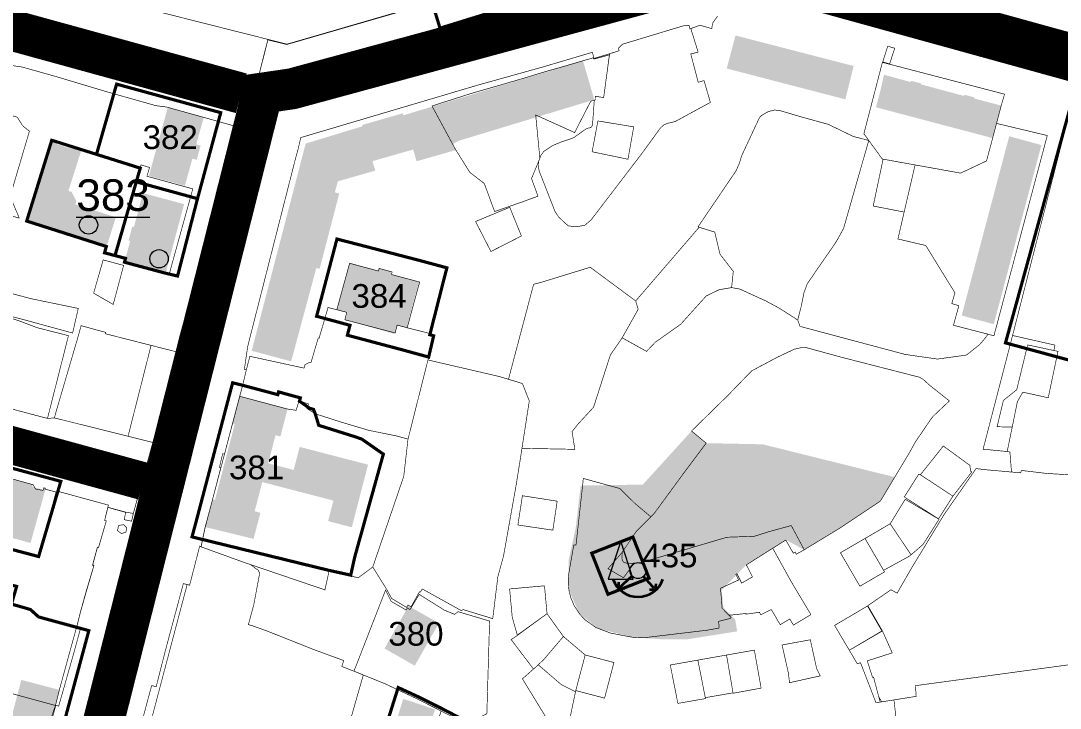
# Model space of a CAD drawing. Header units: millimetres. Extents: x 21689 to 31331, y 37531 to 43751.
# Drawn here: x 26553.4 to 26882.5, y 42388.1 to 42605.9 of the extents above; entities that cross this region are included whole.
import ezdxf

# ---------------------------------------------------------------- set-up
doc = ezdxf.new("R2010")
doc.units = ezdxf.units.MM
doc.linetypes.add('g5_084', pattern=[0.4, 0.2, -0.2])
for name, color, linetype, lineweight, transparency in [('0.1 ОКН', 1, 'Continuous', 9, 0.4), ('00 Дороги', 252, 'Continuous', 9, 0.2), ('24. ценная дореволюц постройка', 192, 'Continuous', 13, 0.4)]:
    doc.layers.add(name, color=color, linetype=linetype, lineweight=lineweight, transparency=transparency)
for name, color, linetype, lineweight in [('0.15 - Видовые раскрытия', 22, 'Continuous', 9), ('00 границы ОКН', 1, 'Continuous', 40), ('00 номер ОКН', 7, 'Continuous', 15), ('00 Разраб границы', 5, 'g5_084', 50), ('CONTUR', 150, 'Continuous', 9)]:
    doc.layers.add(name, color=color, linetype=linetype, lineweight=lineweight)
doc.layers.add('00 Парки и скверы', color=114, linetype='Continuous', lineweight=9, true_color=0x00a945, transparency=0.5)
doc.layers.add('25. ценная историческая застройка сов пер', color=92, linetype='Continuous', lineweight=0, true_color=0x19df16)
doc.styles.get("Standard").update_dxf_attribs({"font": 'arial.ttf'})
doc.linetypes.add('474_2', pattern='A,1,-0.5,[222,geobl2.shx,S=0.1,R=0,X=0,Y=0],-0.5,3', length=5)

# ---------------------------------------------------------------- blocks, each defined once
blk = doc.blocks.new('участки все')
at = {"layer": 'CONTUR', "const_width": 0.2}
for points in [[(3887.29, 4964.99), (3885.69, 4962.78), (3885.46, 4961.05), (3881.73, 4962.12), (3878.55, 4960.98), (3878.22, 4962.12), (3876.97, 4962.09), (3857.14, 4956.11), (3855.91, 4954.82), (3856.12, 4954.08), (3853.08, 4953.08), (3853.03, 4952.72), (3848.18, 4951.42), (3847.65, 4953.56), (3832.17, 4948.96), (3811.2, 4943.11), (3755.31, 4926.54), (3754.49, 4922.98), (3753.62, 4919.79), (3738.51, 4860.39), (3737.46, 4853.13), (3738.11, 4853.11), (3736.93, 4848.12), (3735.97, 4844.61), (3733.69, 4835.96), (3731.16, 4826.28), (3730.58, 4826.39), (3729.57, 4822.12), (3729.99, 4821.99), (3727.33, 4811.71), (3725.01, 4803.08), (3723.73, 4796.98), (3723.32, 4797.17), (3720.13, 4784.77), (3718.13, 4785.25), (3712.3, 4763.49), (3709.53, 4752.58), (3708.1, 4752.96), (3703.02, 4734.1)], [(3674.94, 4736.34), (3677.77, 4746.78), (3678.66, 4746.42), (3683.48, 4763.39), (3685.61, 4771.15), (3684.39, 4771.45), (3685.56, 4776.27), (3686.6, 4779.9), (3687.66, 4783.58), (3689.84, 4791.05), (3689.44, 4791.14), (3690.92, 4796.69), (3691.27, 4796.6), (3693.75, 4805.15), (3693.22, 4805.26), (3694.25, 4809.4), (3699.86, 4807.82), (3699.42, 4805.5), (3701.75, 4805.03), (3702.32, 4807.49), (3708.47, 4829.97), (3715.77, 4858.72), (3717.03, 4863.73), (3720.13, 4875.06), (3721.57, 4881.27), (3737.73, 4929.24), (3744.91, 4957.48), (3750.9, 4956.02), (3793.92, 4968.48)], [(3670.47, 4976.43), (3750.94, 4956.13), (3793.92, 4968.62)], [(3670.47, 4976.43), (3744.9, 4957.65), (3737.73, 4929.24), (3724.21, 4933.05), (3712.88, 4936.21), (3709.51, 4936.63), (3694, 4941.02), (3678.15, 4945.78), (3667.08, 4948.89), (3658.65, 4950.09), (3652.86, 4951.54), (3600.73, 4965.36)], [(3999.1, 4935.95), (3980.69, 4863.85), (3986.55, 4862.52), (3994.12, 4860.8), (3993.76, 4859.1), (3993.76, 4859.1), (3995.07, 4858.82), (3991.98, 4844.12), (3983.92, 4845.9), (3982.21, 4842.87), (3980.57, 4834.82), (3978.99, 4827.1), (3979.85, 4826.93), (3980.35, 4820.6), (3983.26, 4820.34), (3983.49, 4821.1), (3991.47, 4820.15), (4024.52, 4818.19)], [(3643.54, 4845.94), (3671.74, 4838.47), (3675.12, 4837.58), (3677.32, 4837.74), (3700.63, 4831.93), (3708.47, 4829.97), (3702.29, 4807.49), (3699.88, 4807.89), (3694.22, 4809.44), (3694.4, 4810.12), (3678.41, 4814.5), (3677.82, 4814.26), (3674.35, 4815.19), (3674.42, 4815.48), (3673.94, 4815.62), (3673.71, 4814.79), (3671.34, 4815.21), (3670.58, 4816.57), (3639.75, 4825.19)], [(3648.89, 4800.18), (3672.31, 4793.83), (3677.82, 4814.26), (3674.35, 4815.19), (3674.42, 4815.48), (3673.94, 4815.62), (3673.71, 4814.79), (3671.34, 4815.21), (3670.58, 4816.57), (3639.75, 4825.19)], [(4016.32, 4761.96), (3949.93, 4752.92), (3950.18, 4749.54), (3939.22, 4747.79), (3938.28, 4749.55), (3937.48, 4752.56), (3936.69, 4755.62), (3936.36, 4755.53), (3934.68, 4760.79), (3942.59, 4763.31), (3939.49, 4770.26), (3934.85, 4778.26), (3942.19, 4783.31), (3944.14, 4782.24), (3948.72, 4790.2), (3958.95, 4807.05), (3958.95, 4807.05), (3969.13, 4821.68), (3972.89, 4821.26), (3983.26, 4820.34), (3983.49, 4821.1), (3991.47, 4820.15), (4024.52, 4818.19)], [(3636.3, 4757.93), (3677.64, 4746.65), (3677.93, 4747.84), (3678.91, 4751.73), (3684.31, 4771.39), (3672.08, 4774.71), (3669.72, 4776.93), (3663.98, 4778.72)], [(3706.9, 4737.93), (3719.33, 4784.92), (3720.13, 4784.77), (3723.32, 4797.17), (3723.76, 4796.9), (3737.26, 4792.01), (3739.41, 4791.27), (3741.83, 4789.48), (3742.31, 4788.57), (3740.42, 4778.48), (3738.73, 4772.25), (3739.64, 4772.02), (3744.33, 4770.36), (3759.47, 4764.35), (3768.92, 4760.87), (3768.31, 4759.01), (3772.16, 4757.51), (3772.16, 4757.51), (3775.11, 4756.33), (3769, 4734.9)], [(3943.87, 4741.98), (3943.14, 4748.41), (3950.18, 4749.54), (3949.93, 4752.92), (4016.32, 4761.96)]]:
    blk.add_lwpolyline(points, dxfattribs=at)
for points in [[(3848.62, 4939.61), (3851.22, 4939.23), (3853.03, 4952.72), (3853.09, 4953.08), (3856.12, 4954.07), (3855.91, 4954.82), (3857.14, 4956.11), (3876.97, 4962.09), (3878.22, 4962.12), (3878.55, 4960.98), (3878.81, 4961.08), (3881.13, 4953.6), (3878.8, 4953.02), (3881.16, 4944.05), (3883.01, 4944.59), (3885, 4937.68), (3873.91, 4931.65), (3873.25, 4931.47), (3871.28, 4931), (3870.25, 4930.54), (3869.22, 4929.61), (3863.25, 4921.41), (3847.28, 4900.51), (3845.28, 4898.78), (3842.77, 4898.3), (3841.44, 4898.42), (3840.11, 4898.54), (3839.06, 4899.39), (3836.98, 4901.38), (3835.85, 4903.02), (3830.97, 4915.52), (3830.56, 4916.87), (3830.61, 4918.96), (3831.02, 4919.97), (3831.29, 4920.85), (3832.3, 4922.19), (3834.75, 4923.83), (3835.75, 4924.3), (3837.68, 4925.1), (3841.7, 4926.48), (3845, 4928.84), (3845.48, 4929.17), (3845.84, 4929.36), (3846.11, 4929.47), (3846.4, 4929.56), (3846.82, 4929.64), (3847.06, 4929.73), (3847.22, 4929.82), (3847.36, 4929.96), (3847.54, 4930.22), (3847.6, 4930.4), (3847.7, 4930.7), (3848.25, 4938.39), (3848.64, 4938.5), (3848.62, 4939.61)], [(3851.22, 4939.23), (3853.1, 4953.07), (3848.59, 4951.74), (3847.91, 4951.57), (3847.86, 4951.79), (3847.21, 4951.59), (3843.44, 4950.52), (3842.7, 4950.29), (3836.7, 4948.54), (3833.4, 4947.63), (3827.4, 4945.8), (3826.66, 4945.57), (3822.95, 4944.47), (3822.22, 4944.28), (3819.25, 4943.39), (3818.63, 4943.2), (3810.97, 4941.02), (3808.86, 4940.39), (3801.28, 4937.96), (3800.67, 4937.78), (3796.92, 4936.56), (3797, 4936.29), (3804.31, 4922.78), (3808.83, 4915.54), (3813.43, 4911.99), (3816.69, 4903.11), (3825.56, 4906.2), (3830.43, 4907.99), (3828.37, 4913.55), (3831.02, 4919.97), (3829.7, 4933.7), (3842.03, 4928.13), (3847.11, 4938.04), (3848.64, 4938.5), (3848.62, 4939.61), (3851.22, 4939.23)], [(3941.77, 4949.86), (3939.57, 4950.49), (3941.17, 4955.49), (3943.37, 4954.85), (3941.77, 4949.86)], [(3964.25, 4915.28), (3972.45, 4919.16), (3974.41, 4926.47), (3977.09, 4936.65), (3978.15, 4940.29), (3939.47, 4950.37), (3933.61, 4927.77), (3939.43, 4919.75), (3964.25, 4915.28)], [(3607.97, 4890.15), (3616.02, 4914.77), (3636.18, 4908.56), (3643.51, 4936.83), (3648.52, 4935.68), (3649.03, 4937.82), (3665.56, 4932.98), (3667.12, 4930.5), (3667.63, 4929.97), (3669.4, 4928.57), (3663.48, 4908.53), (3663.99, 4906.25), (3666.18, 4901.04), (3658.65, 4903.07), (3651.88, 4879.72), (3648, 4881.07), (3637.8, 4884.33), (3636.42, 4883.43), (3607.97, 4890.15)], [(3881.09, 4898.26), (3893.1, 4915.95), (3894.1, 4918.19), (3894.92, 4920.82), (3900.52, 4932.8), (3901.1, 4933.49), (3903.3, 4934.76), (3905.37, 4935.27), (3907.21, 4935.04), (3913.63, 4933.13), (3922.34, 4930.73), (3930.31, 4926.87), (3935.16, 4925.64), (3927.18, 4897.76), (3924.8, 4893.44), (3919.34, 4885.56), (3915.67, 4880.22), (3914.64, 4877.45), (3913.77, 4873.09), (3912.66, 4868.74), (3906.82, 4872.51), (3902.53, 4874.81), (3894.29, 4878.57), (3891.73, 4879.01), (3892.26, 4884.15), (3888.05, 4889.61), (3886.39, 4896.61), (3881.46, 4898.13), (3881.09, 4898.26)], [(3849.39, 4931.81), (3860.73, 4929.94), (3858.92, 4919.68), (3847.56, 4922.05), (3849.39, 4931.81)], [(3975.61, 4931.03), (3991.68, 4927.19), (3974.79, 4863.77), (3961.98, 4867.09), (3963.68, 4873.26), (3961.45, 4873.96), (3962.44, 4877.36), (3953.21, 4892.35), (3944.39, 4894.42), (3949.82, 4917.88), (3964.25, 4915.28), (3972.45, 4919.16), (3974.41, 4926.47), (3975.61, 4931.03)], [(3912.66, 4868.74), (3913.77, 4873.09), (3914.64, 4877.45), (3915.67, 4880.22), (3919.34, 4885.56), (3924.8, 4893.44), (3927.18, 4897.76), (3935.16, 4925.64), (3939.43, 4919.75), (3939.68, 4919.66), (3936.56, 4904.86), (3942.85, 4903.63), (3944.32, 4903.34), (3946.36, 4902.96), (3944.39, 4894.42), (3953.21, 4892.35), (3962.44, 4877.36), (3961.45, 4873.96), (3963.68, 4873.26), (3961.98, 4867.09), (3972.93, 4864.25), (3971.58, 4862.49), (3970.25, 4860.94), (3966.08, 4857.65), (3960.37, 4856.86), (3956.91, 4856.38), (3946.67, 4857.85), (3913.38, 4866.74), (3912.66, 4868.74)], [(3704.75, 4917.89), (3707.44, 4917.07), (3706.61, 4914.3), (3718.05, 4911.14), (3721.13, 4910.3), (3713.65, 4883.26), (3699.51, 4887.06), (3699.83, 4888.28), (3696.59, 4889.14), (3704.75, 4917.89)], [(3810.66, 4899.96), (3821.48, 4904.46), (3822.45, 4902.08), (3825.17, 4895.37), (3815.52, 4890.45), (3810.66, 4899.96)], [(3881.45, 4898.13), (3886.39, 4896.61), (3888.05, 4889.61), (3892.26, 4884.15), (3891.73, 4879.01), (3887.78, 4878.35), (3883.69, 4876.37), (3875.6, 4867.4), (3867.5, 4861.66), (3864.8, 4858.82), (3857.08, 4863.11), (3862.15, 4872.14), (3861.36, 4874.79), (3881.45, 4898.13)], [(3692.75, 4887.79), (3699.23, 4886.05), (3697.7, 4880.35), (3695.93, 4873.68), (3689.73, 4877.25), (3691.12, 4882.11), (3692.75, 4887.79)], [(3766.74, 4872.01), (3770.78, 4886.72), (3779.91, 4884.27), (3780.14, 4885.08), (3784.24, 4883.99), (3784.04, 4883.17), (3792.95, 4880.77), (3789.01, 4866.29), (3785.83, 4867.14), (3785.2, 4864.66), (3769.28, 4868.83), (3769.87, 4871.19), (3766.74, 4872.01)], [(3829.04, 4880.08), (3831.19, 4880.61), (3846.96, 4885.46), (3861.36, 4874.79), (3862.15, 4872.14), (3857.08, 4863.11), (3853.34, 4857.68), (3848.02, 4841.14), (3843.14, 4835.83), (3841.21, 4833.4), (3842.09, 4827.79), (3825.35, 4828.11), (3827.34, 4840.98), (3827.67, 4843.11), (3825.5, 4848.63), (3821.08, 4849.98), (3829.04, 4880.08)], [(3640.9, 4883.06), (3654.9, 4878.74), (3653.24, 4872.61), (3657.91, 4871.24), (3666.58, 4868.32), (3671.83, 4866.32), (3681.76, 4863.79), (3675.12, 4837.58), (3671.74, 4838.47), (3643.54, 4845.94), (3638.03, 4847.5), (3631.69, 4849.28), (3640.9, 4883.06)], [(3653.71, 4872.71), (3658.41, 4871.31), (3668.18, 4868.7), (3683.08, 4864.63), (3684.87, 4872.42), (3669.98, 4875.49), (3660.19, 4878.09), (3659.22, 4874.42), (3654.64, 4875.64), (3653.71, 4872.71)], [(3795.59, 4856.1), (3790.81, 4837.14), (3789.27, 4831.04), (3785.67, 4832.02), (3776.92, 4833.79), (3773.34, 4834.85), (3768.38, 4836.33), (3759.9, 4839.04), (3757.31, 4840.68), (3757.76, 4842.2), (3754.74, 4843.11), (3753.85, 4840.14), (3751.18, 4840.54), (3736, 4844.59), (3736.93, 4848.12), (3738.11, 4853.11), (3739.19, 4857.25), (3756.35, 4853.52), (3756.68, 4854.62), (3758.28, 4855.4), (3758.58, 4855.38), (3760.84, 4863.06), (3761.11, 4862.99), (3763.95, 4872.71), (3766.19, 4872.14), (3766.74, 4872.01), (3769.87, 4871.19), (3769.28, 4868.83), (3785.2, 4864.66), (3785.83, 4867.14), (3789.01, 4866.29), (3797.52, 4864.14), (3795.59, 4856.1)], [(3677.32, 4837.74), (3677.84, 4839.71), (3683.55, 4859.2), (3684.97, 4864.05), (3685.76, 4866.97), (3690.82, 4865.56), (3693.57, 4864.83), (3693.45, 4864.4), (3707.92, 4860.72), (3700.63, 4831.93), (3677.32, 4837.74)], [(3975.79, 4834.95), (3977.79, 4843.28), (3982.01, 4846.67), (3985.46, 4860.86), (3993.76, 4859.1), (3994.12, 4860.8), (3986.55, 4862.52), (3980.69, 4863.85), (3971.36, 4827.83), (3978.99, 4827.1), (3980.57, 4834.82), (3975.79, 4834.95)], [(3975.79, 4834.95), (3977.79, 4843.28), (3982.01, 4846.67), (3985.46, 4860.86), (3993.76, 4859.1), (3995.07, 4858.82), (3991.98, 4844.12), (3983.92, 4845.9), (3982.21, 4842.87), (3980.57, 4834.82), (3975.79, 4834.95)], [(3707.92, 4860.72), (3700.63, 4831.93), (3708.47, 4829.97), (3715.76, 4858.72), (3707.92, 4860.72)], [(3879.04, 4833.6), (3890.55, 4844.86), (3898.06, 4852.62), (3906.13, 4856.93), (3911.63, 4859.52), (3914.12, 4860.08), (3915.38, 4860), (3926.5, 4856.96), (3951.21, 4850.63), (3952.36, 4849.97), (3954.26, 4848.23), (3960.68, 4843.12), (3955.52, 4838.24), (3954.46, 4836.83), (3949.76, 4829.88), (3948.06, 4826.75), (3938.85, 4811.4), (3926.09, 4802.88), (3914.72, 4795.97), (3910.62, 4803.65), (3903.51, 4801.69), (3898.96, 4800.25), (3890.25, 4799.94), (3863.27, 4791.97), (3859.08, 4791.6), (3857.52, 4791.96), (3856.97, 4793.13), (3857.12, 4795.21), (3861.47, 4801.71), (3867.18, 4807.43), (3876.15, 4819.68), (3883.69, 4829.74), (3879.04, 4833.6)], [(3816.1, 4774.16), (3806.7, 4777.03), (3806.67, 4777.05), (3806.25, 4776.64), (3793.77, 4783.58), (3793.16, 4782.54), (3792.91, 4782.69), (3790.41, 4778.19), (3790.29, 4777.87), (3789.27, 4778.45), (3788.82, 4777.72), (3784.09, 4780.55), (3782.53, 4783.4), (3778.11, 4790.52), (3780.55, 4797.65), (3787.92, 4819.24), (3789.27, 4831.04), (3790.81, 4837.14), (3795.59, 4856.1), (3818.19, 4850.85), (3825.5, 4848.63), (3827.67, 4843.11), (3827.34, 4840.98), (3824.62, 4823.39), (3823.48, 4816.3), (3819.52, 4794.04), (3817.71, 4787.4), (3816.1, 4774.16)], [(3787.92, 4819.24), (3789.27, 4831.04), (3785.67, 4832.02), (3776.92, 4833.79), (3768.38, 4836.33), (3759.9, 4839.04), (3757.31, 4840.68), (3757.76, 4842.2), (3754.74, 4843.11), (3753.85, 4840.14), (3751.18, 4840.54), (3736, 4844.59), (3733.72, 4835.97), (3727.33, 4811.71), (3725.05, 4803.06), (3723.76, 4796.9), (3737.26, 4792.01), (3762.96, 4783.27), (3764.3, 4789.32), (3770.54, 4787.83), (3773.51, 4787.1), (3778.11, 4790.52), (3787.92, 4819.24)], [(3961.8, 4812.96), (3967.77, 4820.61), (3967.34, 4820.93), (3967.2, 4822.69), (3958.75, 4828.85), (3958.02, 4827.9), (3951.5, 4819.73), (3961.8, 4812.96)], [(3844.69, 4817.54), (3842.46, 4797.44), (3841.77, 4797.52), (3840.16, 4788.38), (3839.99, 4786.44), (3840.1, 4784.13), (3840.3, 4782.72), (3840.8, 4780.83), (3841.87, 4778.28), (3843.61, 4775.61), (3845.31, 4773.8), (3848.8, 4771.32), (3853.33, 4769.6), (3860.05, 4768.3), (3863.76, 4768.08), (3884, 4770.5), (3887.78, 4771.17), (3887.63, 4773.31), (3891.33, 4774.22), (3891.56, 4774.54), (3888.73, 4777.43), (3888.28, 4783.04), (3888.26, 4783.8), (3893.95, 4786.4), (3893.07, 4788.2), (3893.43, 4788.37), (3894.9, 4785.42), (3898.33, 4787.37), (3896.4, 4791.19), (3908.87, 4799.05), (3911.26, 4794.9), (3911.81, 4795.22), (3912.22, 4794.57), (3914.72, 4795.97), (3910.62, 4803.65), (3903.51, 4801.69), (3898.96, 4800.25), (3890.25, 4799.94), (3863.27, 4791.97), (3860.95, 4791.76), (3857.49, 4787.12), (3852.59, 4789.98), (3857.12, 4795.21), (3861.47, 4801.71), (3866.16, 4806.41), (3861.1, 4810.67), (3856.32, 4815.38), (3844.76, 4818.57), (3844.69, 4817.54)], [(3961.8, 4812.96), (3957.24, 4805.77), (3946.93, 4812.36), (3946.44, 4812.76), (3950.94, 4819.86), (3951.5, 4819.73), (3961.8, 4812.96)], [(3678.41, 4814.5), (3694.4, 4810.12), (3694.22, 4809.44), (3693.2, 4805.25), (3693.74, 4805.14), (3691.25, 4796.62), (3690.9, 4796.71), (3689.36, 4791.09), (3689.81, 4791.02), (3687.6, 4783.6), (3686.55, 4779.91), (3685.54, 4776.27), (3684.31, 4771.38), (3672.08, 4774.71), (3669.72, 4776.93), (3663.98, 4778.72), (3665.37, 4784.16), (3654.32, 4787.15), (3655.42, 4791.23), (3657.22, 4797.92), (3672.32, 4793.83), (3677.82, 4814.26), (3678.41, 4814.5)], [(3824.07, 4803.83), (3825.49, 4813.09), (3827.36, 4812.8), (3836.5, 4811.36), (3835.13, 4802.19), (3825.94, 4803.54), (3825.3, 4803.63), (3824.07, 4803.83)], [(3948.55, 4794.37), (3952.4, 4797.72), (3957.4, 4805.63), (3946.7, 4811.97), (3941.95, 4804.21), (3948.55, 4794.37)], [(3699.88, 4807.89), (3702.29, 4807.49), (3701.75, 4805.03), (3699.41, 4805.5), (3699.88, 4807.89)], [(3699.28, 4803.94), (3700.21, 4802.94), (3699.96, 4801.57), (3698.57, 4801.11), (3697.26, 4802.02), (3697.64, 4803.67), (3699.28, 4803.94)], [(3697.64, 4803.67), (3699.28, 4803.93), (3700.21, 4802.94), (3699.95, 4801.57), (3698.57, 4801.11), (3697.26, 4802.02), (3697.64, 4803.67)], [(3933.97, 4799.55), (3939.84, 4789.47), (3948.11, 4793.99), (3948.55, 4794.37), (3941.95, 4804.21), (3933.97, 4799.55)], [(3926.18, 4795.02), (3933.97, 4799.55), (3940.15, 4788.96), (3932.35, 4784.43), (3926.18, 4795.02)], [(3904.75, 4796.45), (3896.4, 4791.19), (3898.33, 4787.37), (3894.9, 4785.42), (3893.43, 4788.37), (3893.07, 4788.2), (3893.95, 4786.4), (3888.26, 4783.8), (3888.28, 4783.04), (3888.73, 4777.43), (3890.88, 4775.25), (3892.73, 4775.41), (3896.26, 4775.79), (3896.27, 4775.57), (3900.58, 4776.17), (3900.95, 4775.37), (3904.3, 4777.03), (3907.13, 4772.25), (3907.37, 4772.39), (3910.14, 4774.03), (3911.31, 4772.11), (3916.82, 4775.44), (3910.58, 4785.92), (3904.75, 4796.45)], [(3782.16, 4783.21), (3783.94, 4779.62), (3788.67, 4776.89), (3789.04, 4777.57), (3789.91, 4777.04), (3792.83, 4781.83), (3800.75, 4776.86), (3804, 4775.52), (3805.15, 4776.36), (3815.1, 4773.39), (3814.23, 4744.06), (3807.89, 4740.79), (3791.9, 4748.86), (3781.9, 4753.57), (3772.16, 4757.51), (3782.16, 4783.21)], [(3833.29, 4775.73), (3823.87, 4768.95), (3822.27, 4774.62), (3821.44, 4783.57), (3832.48, 4784.56), (3833.29, 4775.73)], [(3825.58, 4770.09), (3833.29, 4775.73), (3838.47, 4768.49), (3832.24, 4761.18), (3830.49, 4759.54), (3830.22, 4759.27), (3829, 4758.2), (3821.94, 4767.51), (3823.24, 4768.37), (3825.58, 4770.09)], [(3924.34, 4772.02), (3934.74, 4778.15), (3939.31, 4770.25), (3929, 4764.14), (3924.34, 4772.02)], [(3929, 4764.14), (3939.49, 4770.26), (3942.59, 4763.31), (3934.68, 4760.79), (3936.36, 4755.53), (3936.69, 4755.62), (3937.48, 4752.56), (3938.77, 4747.72), (3937.42, 4747.57), (3932.55, 4760.19), (3931.51, 4759.89), (3929, 4764.14)], [(3832.24, 4761.18), (3838.47, 4768.49), (3845.37, 4762.65), (3842.38, 4751.37), (3842.3, 4750.98), (3837.85, 4753.22), (3830.49, 4759.54), (3832.24, 4761.18)], [(3910.05, 4753.86), (3909.74, 4756.76), (3907.71, 4765.82), (3916.65, 4767.46), (3918.68, 4758.24), (3919.79, 4756.03), (3910.05, 4753.86)], [(3845.37, 4762.65), (3854.47, 4760.27), (3851.51, 4748.98), (3842.38, 4751.37), (3845.37, 4762.65)], [(3881.05, 4761.02), (3890.12, 4762.63), (3892.18, 4750.65), (3883.4, 4749.13), (3881.05, 4761.02)], [(3890.12, 4762.63), (3892.18, 4750.65), (3892.22, 4750.53), (3901.08, 4752.15), (3901.05, 4752.29), (3898.93, 4764.18), (3890.12, 4762.63)], [(3830.22, 4759.27), (3830.49, 4759.54), (3837.85, 4753.22), (3842.3, 4750.98), (3840.41, 4742.02), (3834.11, 4741.01), (3825.5, 4755.09), (3830.22, 4759.27)], [(3872.31, 4759.47), (3881.05, 4761.02), (3883.38, 4749.22), (3883.44, 4748.84), (3874.72, 4747.31), (3874.64, 4747.7), (3872.31, 4759.47)], [(3636.3, 4757.93), (3677.64, 4746.65), (3676.71, 4744.03), (3675.34, 4738.65), (3673.05, 4729.43), (3670.18, 4718.69), (3668.56, 4713.26), (3666.94, 4707.38), (3657.77, 4709.72), (3657.85, 4710.01), (3634.6, 4716.32), (3634.52, 4715.95), (3625.04, 4718.5), (3617.25, 4720.67), (3617.4, 4721.18), (3619.92, 4730.85), (3628.48, 4728.59), (3632.5, 4744), (3634.75, 4752.29), (3636.3, 4757.93)], [(3799.74, 4744.9), (3792.47, 4721.83), (3777.96, 4727), (3786.16, 4751.57), (3791.9, 4748.86), (3799.74, 4744.9)], [(3938.28, 4749.55), (3939.22, 4747.79), (3938.77, 4747.72), (3938.28, 4749.55)]]:
    blk.add_lwpolyline(points, close=True, dxfattribs=at)
blk = doc.blocks.new('Точки и сектора раскрытия панорам 2')
at = {"layer": '0.15 - Видовые раскрытия', "transparency": 33554687}
h = blk.add_hatch(color=256, dxfattribs=at)
h.dxf.hatch_style = 1
h.paths.add_polyline_path([(2487.48, 126.66, 1), (2492.55, 126.66, 1)])
at = {"layer": '0.15 - Видовые раскрытия', "lineweight": 35}
for p, q in [((2481.77, 126.66), (2483.07, 128.06)), ((2481.77, 126.66), (2487.48, 126.66)), ((2481.77, 126.66), (2483.07, 125.27)), ((2490.01, 118.42), (2490.01, 124.13)), ((2490.01, 118.42), (2488.62, 119.72)), ((2490.01, 118.42), (2491.41, 119.72))]:
    blk.add_line(p, q, dxfattribs=at)
at = {"layer": '0.15 - Видовые раскрытия'}
blk.add_circle((2490.01, 126.66), 2.54, dxfattribs=at)
at = {"layer": '0.15 - Видовые раскрытия', "lineweight": 35}
blk.add_arc((2490.01, 126.66), 8.37, 157.1942, 298.3722, dxfattribs=at)
blk = doc.blocks.new('стрелка вид улицы')
at = {"layer": '0.15 - Видовые раскрытия', "linetype": '474_2'}
h = blk.add_hatch(color=256, dxfattribs=at)
h.dxf.hatch_style = 1
h.paths.add_polyline_path([(-23.36, -2.99), (-23.36, 2.99), (-26.54, 0)])
at = {"layer": '0.15 - Видовые раскрытия', "const_width": 0.2}
blk.add_lwpolyline([(-23.36, -2.99), (-23.36, 2.99), (-26.54, 0), (-23.36, -2.99)], dxfattribs=at)
at = {"layer": '0.15 - Видовые раскрытия', "linetype": '474_2', "const_width": 1}
blk.add_lwpolyline([(-23.36, 0), (0, 0)], dxfattribs=at)

msp = doc.modelspace()

# ---------------------------------------------------------------- hatches: boundary and pattern name
at = {"layer": '0.1 ОКН', "transparency": 33554585}
h = msp.add_hatch(color=1, dxfattribs=at)
h.dxf.hatch_style = 1
h.paths.add_polyline_path([(26607.74, 42562.23), (26605.37, 42553.62), (26593.98, 42556.76), (26599.95, 42578.44), (26611.34, 42575.31), (26608.98, 42566.74), (26610.35, 42566.36), (26609.11, 42561.86)])
h = msp.add_hatch(color=1, dxfattribs=at)
h.dxf.hatch_style = 1
h.paths.add_polyline_path([(26569.42, 42566.09), (26569.22, 42565.47), (26564.71, 42566.9), (26564.88, 42567.44), (26563.37, 42567.92), (26555.32, 42542.45), (26580.61, 42534.45), (26583.52, 42543.67), (26570.66, 42547.74), (26571, 42548.81), (26569.51, 42551.68), (26568.5, 42552), (26572.64, 42565.08)])
h = msp.add_hatch(color=1, dxfattribs=at)
h.dxf.hatch_style = 1
h.paths.add_polyline_path([(26592.11, 42551.31), (26589.24, 42540.59), (26588.72, 42540.73), (26587.53, 42536.28), (26588.05, 42536.14), (26586.24, 42529.42), (26599.27, 42525.94), (26605.13, 42547.82)])
at = {"layer": '0.1 ОКН', "transparency": 33554687}
h = msp.add_hatch(color=2, dxfattribs=at)
h.dxf.hatch_style = 1
edge = h.paths.add_edge_path()
edge.add_arc((26574.86, 42541.21), 2.91, 0, 360)
h = msp.add_hatch(color=2, dxfattribs=at)
h.dxf.hatch_style = 1
edge = h.paths.add_edge_path()
edge.add_arc((26597.2, 42530.5), 2.91, 0, 360)
at = {"layer": '0.1 ОКН', "transparency": 33554585}
h = msp.add_hatch(color=1, dxfattribs=at)
h.dxf.hatch_style = 1
h.paths.add_polyline_path([(26670.74, 42526.42), (26670.53, 42525.66), (26679.52, 42523.19), (26675.6, 42508.62), (26672.53, 42509.5), (26671.69, 42506.69), (26656.17, 42511.18), (26656.81, 42513.49), (26653.33, 42514.46), (26657.45, 42529.26), (26666.45, 42526.79), (26666.68, 42527.5)])
h = msp.add_hatch(color=1, dxfattribs=at)
h.dxf.hatch_style = 1
h.paths.add_polyline_path([(26622.71, 42486.93), (26620.43, 42478.27), (26621.15, 42478.08), (26614.9, 42454.11), (26614.19, 42454.3), (26611.9, 42445.51), (26627.13, 42441.79), (26629.28, 42450.06), (26627.47, 42450.53), (26629.87, 42459.77), (26652.41, 42453.91), (26650.72, 42447.41), (26658.22, 42445.46), (26663.37, 42465.29), (26641.72, 42470.92), (26639.82, 42463.63), (26631.75, 42465.72), (26634.07, 42474.62), (26635.62, 42474.22), (26637.89, 42482.99)])
h = msp.add_hatch(color=1, dxfattribs=at)
h.dxf.hatch_style = 1
h.paths.add_polyline_path([(26484.88, 42458.22), (26483.36, 42458.63), (26488.76, 42477.96), (26491.6, 42477.17), (26496.5, 42475.82), (26496.46, 42475.67), (26500, 42474.61), (26504.89, 42473.14), (26505.01, 42473.43), (26509.64, 42472.18), (26509.55, 42471.87), (26518.13, 42469.49), (26518.23, 42469.78), (26529.64, 42466.63), (26530.01, 42467.65), (26533.72, 42466.6), (26533.47, 42465.63), (26552.91, 42460.26), (26557.28, 42459.03), (26557.06, 42458.25), (26560.64, 42457.28), (26560.87, 42458.05), (26561.33, 42457.92), (26560.13, 42453.57), (26556.5, 42440.48), (26536.55, 42446), (26535.58, 42442.37), (26528.76, 42444.19), (26528.54, 42444.25), (26529.25, 42446.92), (26514.03, 42451.27), (26515.45, 42456.25), (26506.62, 42458.53), (26505.6, 42454.98), (26500.32, 42456.51), (26501.3, 42459.92), (26500, 42460.25), (26499.69, 42459.09), (26492.45, 42461.06), (26491.16, 42456.43)])
h = msp.add_hatch(color=1, dxfattribs=at)
h.dxf.hatch_style = 1
h.paths.add_polyline_path([(26743.36, 42441.05), (26739.36, 42429.05), (26747.36, 42429.05)])
h = msp.add_hatch(color=1, dxfattribs=at)
h.dxf.hatch_style = 1
h.paths.add_polyline_path([(26676.21, 42420.53), (26668.57, 42407.07), (26678.16, 42401.61), (26685.8, 42415.07)])
h = msp.add_hatch(color=1, dxfattribs=at)
h.dxf.hatch_style = 1
h.paths.add_polyline_path([(26479.77, 42382.92), (26488.01, 42380.53), (26488.5, 42382.09), (26491.23, 42383.66), (26491.76, 42385.57), (26493.22, 42386.93), (26478.08, 42391.07), (26480.7, 42399.31), (26514.9, 42389.58), (26514.3, 42387.38), (26519.12, 42386.07), (26521.37, 42394.4), (26522.64, 42394.06), (26523.11, 42395.81), (26528.52, 42394.35), (26530.29, 42393.87), (26529.67, 42391.56), (26550.62, 42385.9), (26553.61, 42397.1), (26565.79, 42393.91), (26553.79, 42349.58), (26544.59, 42352.07), (26544.79, 42352.79), (26521.58, 42359.06), (26521.39, 42358.34), (26495.96, 42365.02), (26496.15, 42365.73), (26491.67, 42366.19), (26482.88, 42368.64), (26483.08, 42369.36), (26478.79, 42370.55), (26478.59, 42369.83), (26470.76, 42372), (26473.36, 42381.58), (26478.97, 42380.08)])
h = msp.add_hatch(color=1, dxfattribs=at)
h.dxf.hatch_style = 1
h.paths.add_polyline_path([(26679.38, 42389.49), (26674.49, 42391.11), (26671.77, 42382.2), (26676.33, 42380.71), (26681.68, 42378.97), (26684.56, 42387.78)])
h.paths.add_polyline_path([(26660.27, 42355), (26680.46, 42348.9), (26683.82, 42360.03), (26663.54, 42365.84)])
h.paths.add_polyline_path([(26703.59, 42352.68), (26699.68, 42338.86), (26698.85, 42339.06), (26699.01, 42339.66), (26687.88, 42343.04), (26686.67, 42345.29), (26687.53, 42348.1), (26686.88, 42348.3), (26687.86, 42351.7), (26688.57, 42351.48), (26689.43, 42354.25), (26691.83, 42355.36), (26702.22, 42352.35), (26702.41, 42353.01)])
at = {"layer": '00 Парки и скверы'}
h = msp.add_hatch(color=256, dxfattribs=at)
h.dxf.hatch_style = 1
h.paths.add_polyline_path([(26780.24, 42412.48), (26779.62, 42416.23), (26775.86, 42420.05), (26775.33, 42425.54), (26783.15, 42433.63), (26795.62, 42441.49), (26801.47, 42438.33), (26812.83, 42445.24), (26825.6, 42453.76), (26830.15, 42461.34), (26788.31, 42471.74), (26770.44, 42472.1), (26765.78, 42475.95), (26750.37, 42458.98), (26730.68, 42458.68), (26729.13, 42445.29), (26726.94, 42435.31), (26726.94, 42425.7), (26730.15, 42418.23), (26736.16, 42413.37), (26747.09, 42410.63), (26756.67, 42409.95), (26764.09, 42409.92)])
at = {"layer": '24. ценная дореволюц постройка'}
h = msp.add_hatch(color=192, dxfattribs=at)
h.dxf.hatch_style = 1
h.paths.add_polyline_path([(26687.18, 42579.78), (26674.55, 42575.95), (26678.73, 42561.4), (26691.03, 42564.92), (26690.04, 42566.73), (26692.08, 42567.89), (26690.07, 42574.53), (26688.89, 42574.17)])
h.paths.add_polyline_path([(26664.78, 42561.43), (26661.49, 42572.9), (26674.37, 42576.59), (26677.66, 42565.12)])
edge = h.paths.add_edge_path()
edge.add_line((26669.64, 42559.35), (26668.72, 42562.56))
h = msp.add_hatch(color=192, dxfattribs=at)
h.dxf.hatch_style = 1
h.paths.add_polyline_path([(26634.22, 42530.92), (26646.99, 42527.59), (26639.03, 42498.01), (26626.52, 42501.36)])
at = {"layer": '25. ценная историческая застройка сов пер', "lineweight": 30, "true_color": 0x19df16, "transparency": 33554585}
h = msp.add_hatch(color=92, dxfattribs=at)
h.dxf.hatch_style = 1
h.paths.add_polyline_path([(26817.13, 42591.56), (26814.49, 42581.01), (26776.92, 42590.78), (26779.72, 42601.24)])
h.paths.add_polyline_path([(26862.63, 42574.38), (26861.14, 42568.73), (26824.19, 42578.5), (26825.68, 42584.13), (26826.73, 42588.8), (26835.18, 42586.5), (26835.3, 42586.86), (26838.46, 42586.1), (26838.37, 42585.77), (26852.09, 42582.09), (26852.22, 42582.46), (26855.35, 42581.63), (26855.28, 42581.29), (26863.79, 42579.05)])
h.paths.add_polyline_path([(26855.29, 42527.46), (26866.37, 42569.33), (26876.57, 42566.53), (26861.48, 42509.78), (26851.32, 42512.54)])
h = msp.add_hatch(color=92, dxfattribs=at)
h.dxf.hatch_style = 1
h.paths.add_polyline_path([(26817.13, 42591.56), (26814.49, 42581.01), (26776.92, 42590.78), (26779.72, 42601.24)])
h.paths.add_polyline_path([(26862.63, 42574.38), (26861.14, 42568.73), (26824.19, 42578.5), (26825.68, 42584.13), (26826.73, 42588.8), (26835.18, 42586.5), (26835.3, 42586.86), (26838.46, 42586.1), (26838.37, 42585.77), (26852.09, 42582.09), (26852.22, 42582.46), (26855.35, 42581.63), (26855.28, 42581.29), (26863.79, 42579.05)])
h.paths.add_polyline_path([(26855.29, 42527.46), (26866.37, 42569.33), (26876.57, 42566.53), (26861.48, 42509.78), (26851.32, 42512.54)])
h = msp.add_hatch(color=92, dxfattribs=at)
h.dxf.hatch_style = 1
h.paths.add_polyline_path([(26692.08, 42567.89), (26690.07, 42574.53), (26688.89, 42574.17), (26687.18, 42579.78), (26731.43, 42593.21), (26735, 42580.91)])
h = msp.add_hatch(color=92, dxfattribs=at)
h.dxf.hatch_style = 1
h.paths.add_polyline_path([(26634.22, 42530.92), (26643.62, 42567.01), (26661.61, 42572.47), (26665.64, 42558.43), (26653.78, 42555.03), (26652.87, 42551.54), (26654.25, 42551.18), (26648.04, 42527.32)])

# ---------------------------------------------------------------- linework, layer by layer
at = {"layer": '0.1 ОКН', "color": 1}
msp.add_lwpolyline([(26743.36, 42441.05), (26739.36, 42429.05), (26747.36, 42429.05)], close=True, dxfattribs=at)
at = {"layer": '0.1 ОКН', "color": 7, "transparency": 33554687}
for centre in [(26574.86, 42541.21), (26597.2, 42530.5)]:
    msp.add_circle(centre, 2.91, dxfattribs=at)
at = {"layer": '00 границы ОКН', "const_width": 1}
for points in [[(26577.38, 42563.59), (26583.76, 42585.83), (26616.72, 42576.79), (26609.37, 42549.55), (26589.98, 42554.88), (26591.24, 42559.22), (26577.38, 42563.59)], [(26886.67, 42582.04), (26865.2, 42503.87), (26910.64, 42491.53), (26917.8, 42520.32), (26946.96, 42513.35), (26960.19, 42563.26), (26886.67, 42582.04)], [(26583.25, 42531.53), (26579.93, 42532.4), (26580.5, 42534.41), (26555.28, 42542.46), (26563.22, 42568.05), (26591.24, 42559.22), (26583.25, 42531.53)], [(26603.05, 42525.04), (26599.14, 42525.97), (26586.25, 42529.42), (26586.57, 42530.64), (26583.25, 42531.53), (26589.98, 42554.88), (26609.37, 42549.55), (26603.05, 42525.04)], [(26682.56, 42499.38), (26684.14, 42506.11), (26682.93, 42506.46), (26687.68, 42525.15), (26688.34, 42527.64), (26679.48, 42530.03), (26658.27, 42535.54), (26653.52, 42536.76), (26647.08, 42512.3), (26657.64, 42509.44), (26656.83, 42506.29), (26673.76, 42501.79), (26682.56, 42499.38)], [(26620.49, 42491.23), (26623.7, 42490.42), (26634.8, 42487.46), (26635.03, 42488.34), (26641.93, 42486.45), (26641.65, 42485.42), (26644.84, 42483.18), (26646.1, 42482.8), (26646.65, 42481.4), (26647.74, 42477.76), (26659.4, 42474.09), (26661.44, 42473.35), (26668.21, 42468.62), (26659.16, 42436.08), (26657.88, 42430.3), (26650.78, 42431.86), (26607.63, 42442.41), (26608.81, 42446.8), (26620.49, 42491.23)], [(26486.79, 42481.37), (26566.09, 42460.01), (26559.06, 42436.19), (26528.84, 42444.17), (26529.5, 42446.7), (26525.2, 42447.81), (26524.49, 42445.24), (26509.38, 42449.02), (26507.39, 42441.51), (26483.3, 42447.88), (26478.28, 42448.49), (26486.79, 42481.37)], [(26525, 42445.62), (26543.66, 42440.22), (26540.87, 42429.7), (26552.1, 42426.73), (26550.47, 42421.14), (26556.46, 42419.41), (26559.05, 42417.06), (26574.96, 42412.72), (26556.72, 42345), (26501.6, 42359.67), (26525, 42445.62)], [(26752.35, 42429.34), (26747.23, 42442.37), (26734.2, 42437.24), (26739.33, 42424.22), (26752.35, 42429.34)], [(26657.47, 42351.42), (26681.55, 42345.01), (26680.81, 42342.22), (26692.63, 42339.04), (26691.49, 42335.17), (26698.48, 42332.63), (26700.25, 42339.31), (26699.76, 42339.44), (26701.81, 42347.03), (26702.38, 42347.3), (26703.95, 42352.62), (26702.57, 42353.12), (26711.55, 42378.08), (26707.43, 42379.32), (26694.92, 42383.79), (26686.82, 42387.98), (26679.27, 42391.76), (26672.91, 42394.7), (26668.49, 42380.68), (26665, 42370.33), (26664.31, 42370.56), (26657.47, 42351.42)]]:
    msp.add_lwpolyline(points, close=True, dxfattribs=at)
at = {"layer": '00 Дороги', "lineweight": 9, "const_width": 13}
msp.add_lwpolyline([(26892.18, 43320.92), (26895.65, 43314.42), (26844.52, 43270.04, 0.215607), (26833.09, 43225.65), (26842.32, 43170.05), (26874.71, 43113.6), (26880.69, 43099.41), (26880.69, 43080.13), (26827.09, 42869.52), (26792.88, 42732.07), (26767.53, 42619.17), (26639.34, 42584.36), (26629.9, 42582.98), (26568.93, 42341.65)], format="xyb", dxfattribs=at)
at = {"layer": '00 Дороги', "lineweight": 9}
for points, const_width in [([(26419.27, 42638.95), (26425.35, 42637.34), (26623.22, 42582.93)], 13), ([(26775.06, 42624.98), (27231.34, 42498.99), (27336.37, 42530.72), (27390.28, 42537.48), (27448.71, 42559.46), (27507.03, 42605.18), (27524.87, 42608.29)], 15), ([(26385.69, 42515.55), (26395.66, 42512.31), (26515.21, 42481.12), (26592.2, 42460.06)], 12)]:
    msp.add_lwpolyline(points, dxfattribs=dict(at, const_width=const_width))
at = {"layer": '00 Разраб границы', "ltscale": 5, "const_width": 1}
msp.add_lwpolyline([(26678.11, 42630.22), (26686.14, 42603.55), (26716.85, 42613.05), (26708.89, 42639.49), (26678.11, 42630.22)], dxfattribs=at)
msp.add_lwpolyline([(26678.11, 42630.22), (26686.14, 42603.55), (26716.85, 42613.05), (26708.89, 42639.49), (26678.11, 42630.22)], dxfattribs=at)

# ---------------------------------------------------------------- block references
at = {"layer": '0.15 - Видовые раскрытия'}
for p, rotation in [((26618.2, 42584.56), 343.5987132062078), ((26628.18, 42574.58), 75.39824262901217), ((26581.96, 42462.46), 343.5987132062078), ((26596.42, 42449.88), 75.39824262901217)]:
    msp.add_blockref('стрелка вид улицы', p, dxfattribs=dict(at, rotation=rotation))
at = {"layer": '0.15 - Видовые раскрытия', "color": 0, "lineweight": 9, "rotation": 42.36424677505188}
msp.add_blockref('Точки и сектора раскрытия панорам 2', (24994.38, 40660.3), dxfattribs=at)
at = {"layer": 'CONTUR'}
msp.add_blockref('участки все', (22886.75, 37642.36), dxfattribs=at)

# ---------------------------------------------------------------- texts
at = {"layer": '00 номер ОКН', "color": 4, "attachment_point": 1}
for s, insert, char_height in [('{\\C7;382}', (26591.98, 42572.77), 7.5), ('{\\L\\C1;383}', (26571, 42555.67), 10), ('{\\C7;384}', (26658.12, 42522.48), 7.5), ('{\\C7;381}', (26619.34, 42468.17), 7.5), ('{\\C7;435}', (26750.19, 42440.25), 7.5), ('{\\C7;380}', (26669.79, 42415.47), 7.5)]:
    msp.add_mtext_dynamic_manual_height_columns(s, width=4.7915, gutter_width=12.5, heights=[0], dxfattribs=dict(at, insert=insert, char_height=char_height))

doc.saveas('drawing.dxf')
